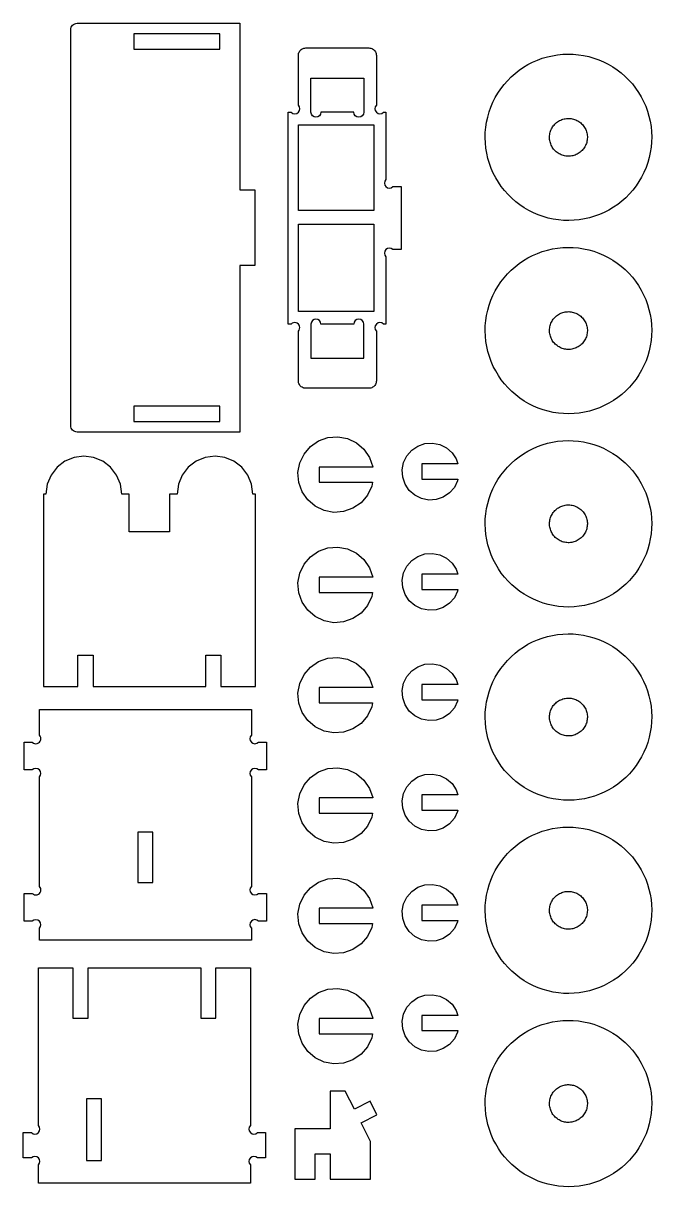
# Model space of a CAD drawing. Extents: x 6 to 996, y 5 to 380.
# Drawn here: x 597.9 to 797.2, y 11.1 to 380.3 of the extents above; entities that cross this region are included whole.
import ezdxf

# ---------------------------------------------------------------- set-up
doc = ezdxf.new("R2010")
doc.units = 0
doc.header["$MEASUREMENT"] = 0
doc.layers.add('EXT', color=1, linetype='CONTINUOUS')
doc.layers.add('INT', color=150, linetype='CONTINUOUS')

msp = doc.modelspace()

# ---------------------------------------------------------------- linework, layer by layer
at = {"layer": 'EXT'}
for points in [[(613, 252.57), (613, 378.27, -0.414214), (615, 380.27), (666.6, 380.27), (666.6, 327.42), (671.4, 327.42), (671.4, 303.42), (666.6, 303.42), (666.6, 250.57), (615, 250.57, -0.414214)], [(685.65, 265.38), (685.48, 265.64), (685.34, 265.92), (685.24, 266.22), (685.18, 266.53), (685.16, 266.84), (685.16, 282.6, 1), (682.91, 284.84), (681.96, 284.84), (681.96, 352.04), (682.91, 352.04, 1), (685.16, 354.29), (685.16, 370.04), (685.18, 370.36), (685.24, 370.66), (685.34, 370.96), (685.48, 371.24), (685.65, 371.5), (685.86, 371.74), (686.1, 371.95), (686.36, 372.12), (686.64, 372.26), (686.94, 372.36), (687.25, 372.42), (687.56, 372.44), (707.49, 372.44), (707.81, 372.42), (708.11, 372.36), (708.41, 372.26), (708.69, 372.12), (708.95, 371.95), (709.19, 371.74), (709.4, 371.5), (709.57, 371.24), (709.71, 370.96), (709.81, 370.66), (709.87, 370.36), (709.89, 370.04), (709.89, 354.29, 1), (712.14, 352.04), (712.89, 352.04), (712.89, 330.67, 1), (715.13, 328.43), (717.73, 328.43), (717.73, 308.45), (715.13, 308.45, 1), (712.89, 306.21), (712.89, 284.84), (712.14, 284.84, 1), (709.89, 282.6), (709.89, 266.84), (709.87, 266.53), (709.81, 266.22), (709.71, 265.92), (709.57, 265.64), (709.4, 265.38), (709.19, 265.14), (708.95, 264.94), (708.69, 264.76), (708.41, 264.62), (708.11, 264.52), (707.81, 264.46), (707.49, 264.44), (687.56, 264.44), (687.25, 264.46), (686.94, 264.52), (686.64, 264.62), (686.36, 264.76), (686.1, 264.94), (685.86, 265.14)], [(603.05, 89.37), (603.05, 93.13, 1), (600.81, 95.38), (598.25, 95.38), (598.25, 104.15), (600.81, 104.15, 1), (603.05, 106.4), (603.05, 141.13, 1), (600.81, 143.38), (598.25, 143.38), (598.25, 152.15), (600.81, 152.15, 1), (603.05, 154.4), (603.05, 162.58), (670.25, 162.58), (670.25, 154.4, 1), (672.5, 152.15), (675.05, 152.15), (675.05, 143.38), (672.5, 143.38, 1), (670.25, 141.13), (670.25, 106.4, 1), (672.5, 104.15), (675.05, 104.15), (675.05, 95.38), (672.5, 95.38, 1), (670.25, 93.13), (670.25, 89.37)], [(602.74, 12.27), (602.74, 18.02, 1), (600.5, 20.27), (597.94, 20.27), (597.94, 28.27), (600.5, 28.27, 1), (602.74, 30.51), (602.74, 80.58), (613.69, 80.58), (613.69, 64.57), (618.49, 64.57), (618.49, 80.58), (654.2, 80.58), (654.2, 64.57), (659, 64.57), (659, 80.58), (669.94, 80.58), (669.94, 30.51, 1), (672.19, 28.27), (674.74, 28.27), (674.74, 20.27), (672.19, 20.27, 1), (669.94, 18.02), (669.94, 12.27)]]:
    msp.add_lwpolyline(points, format="xyb", close=True, dxfattribs=at)
for points in [[(751.64, 325.92), (750.54, 327.16), (749.51, 328.46), (748.57, 329.83), (747.72, 331.25), (746.96, 332.73), (746.3, 334.24), (745.73, 335.8), (745.26, 337.39), (744.89, 339.01), (744.62, 340.65), (744.45, 342.3), (744.39, 343.95), (744.44, 345.61), (744.58, 347.26), (744.84, 348.9), (745.19, 350.52), (745.64, 352.12), (746.2, 353.68), (746.85, 355.21), (747.59, 356.69), (748.43, 358.12), (749.36, 359.5), (750.37, 360.81), (751.46, 362.06), (752.62, 363.24), (753.86, 364.34), (755.17, 365.37), (756.54, 366.3), (757.96, 367.16), (759.43, 367.92), (760.95, 368.58), (762.51, 369.15), (764.1, 369.62), (765.72, 369.99), (767.35, 370.26), (769, 370.42), (770.66, 370.49), (772.32, 370.44), (773.97, 370.29), (775.61, 370.04), (777.23, 369.69), (778.82, 369.23), (780.39, 368.68), (781.91, 368.03), (783.4, 367.28), (784.83, 366.45), (786.2, 365.52), (787.52, 364.51), (788.77, 363.42), (789.95, 362.25), (791.05, 361.02), (792.07, 359.71), (793.01, 358.34), (793.86, 356.92), (794.62, 355.45), (795.29, 353.93), (795.86, 352.37), (796.33, 350.78), (796.7, 349.16), (796.97, 347.53), (797.13, 345.87), (797.19, 344.22), (797.15, 342.56), (797, 340.91), (796.75, 339.27), (796.4, 337.65), (795.94, 336.05), (795.39, 334.49), (794.74, 332.96), (793.99, 331.48), (793.15, 330.05), (792.23, 328.68), (791.22, 327.36), (790.13, 326.11), (788.96, 324.93), (787.72, 323.83), (786.42, 322.81), (785.05, 321.87), (783.63, 321.01), (782.15, 320.25), (780.63, 319.59), (779.08, 319.02), (777.49, 318.55), (775.87, 318.18), (774.23, 317.91), (772.58, 317.75), (770.92, 317.69), (769.27, 317.73), (767.62, 317.88), (765.98, 318.13), (764.36, 318.48), (762.76, 318.94), (761.2, 319.49), (759.67, 320.14), (758.19, 320.89), (756.76, 321.72), (755.38, 322.65), (754.07, 323.66), (752.82, 324.75)], [(751.64, 264.6), (750.54, 265.84), (749.51, 267.15), (748.57, 268.51), (747.72, 269.94), (746.96, 271.41), (746.3, 272.93), (745.73, 274.49), (745.26, 276.08), (744.89, 277.69), (744.62, 279.33), (744.45, 280.98), (744.39, 282.64), (744.44, 284.3), (744.58, 285.95), (744.84, 287.59), (745.19, 289.21), (745.64, 290.8), (746.2, 292.36), (746.85, 293.89), (747.59, 295.37), (748.43, 296.8), (749.36, 298.18), (750.37, 299.5), (751.46, 300.74), (752.62, 301.92), (753.86, 303.03), (755.17, 304.05), (756.54, 304.99), (757.96, 305.84), (759.43, 306.6), (760.95, 307.27), (762.51, 307.84), (764.1, 308.31), (765.72, 308.68), (767.35, 308.94), (769, 309.11), (770.66, 309.17), (772.32, 309.13), (773.97, 308.98), (775.61, 308.73), (777.23, 308.37), (778.82, 307.92), (780.39, 307.36), (781.91, 306.71), (783.4, 305.97), (784.83, 305.13), (786.2, 304.2), (787.52, 303.19), (788.77, 302.1), (789.95, 300.94), (791.05, 299.7), (792.07, 298.39), (793.01, 297.03), (793.86, 295.6), (794.62, 294.13), (795.29, 292.61), (795.86, 291.05), (796.33, 289.46), (796.7, 287.85), (796.97, 286.21), (797.13, 284.56), (797.19, 282.9), (797.15, 281.24), (797, 279.59), (796.75, 277.95), (796.4, 276.33), (795.94, 274.74), (795.39, 273.17), (794.74, 271.65), (793.99, 270.17), (793.15, 268.74), (792.23, 267.36), (791.22, 266.04), (790.13, 264.79), (788.96, 263.62), (787.72, 262.51), (786.42, 261.49), (785.05, 260.55), (783.63, 259.7), (782.15, 258.94), (780.63, 258.27), (779.08, 257.7), (777.49, 257.23), (775.87, 256.86), (774.23, 256.59), (772.58, 256.43), (770.92, 256.37), (769.27, 256.41), (767.62, 256.56), (765.98, 256.81), (764.36, 257.17), (762.76, 257.62), (761.2, 258.17), (759.67, 258.83), (758.19, 259.57), (756.76, 260.41), (755.38, 261.33), (754.07, 262.34), (752.82, 263.43)], [(688.11, 229.03), (686.33, 231.62), (685.29, 234.57), (685.04, 237.69), (685.61, 240.77), (686.96, 243.6), (689, 245.98), (691.58, 247.76), (694.53, 248.8), (697.65, 249.05), (700.73, 248.47), (703.56, 247.13), (705.94, 245.09), (707.72, 242.51), (708.76, 239.56), (708.76, 239.47), (691.72, 239.47), (691.72, 234.67), (708.68, 234.67), (708.44, 233.35), (707.09, 230.53), (705.05, 228.14), (702.47, 226.37), (699.52, 225.32), (696.39, 225.08), (693.31, 225.65), (690.49, 227)], [(751.64, 203.29), (750.54, 204.52), (749.51, 205.83), (748.57, 207.2), (747.72, 208.62), (746.96, 210.09), (746.3, 211.61), (745.73, 213.17), (745.26, 214.76), (744.89, 216.38), (744.62, 218.01), (744.45, 219.66), (744.39, 221.32), (744.44, 222.98), (744.58, 224.63), (744.84, 226.27), (745.19, 227.89), (745.64, 229.49), (746.2, 231.05), (746.85, 232.57), (747.59, 234.06), (748.43, 235.49), (749.36, 236.86), (750.37, 238.18), (751.46, 239.43), (752.62, 240.61), (753.86, 241.71), (755.17, 242.73), (756.54, 243.67), (757.96, 244.52), (759.43, 245.28), (760.95, 245.95), (762.51, 246.52), (764.1, 246.99), (765.72, 247.36), (767.35, 247.63), (769, 247.79), (770.66, 247.85), (772.32, 247.81), (773.97, 247.66), (775.61, 247.41), (777.23, 247.06), (778.82, 246.6), (780.39, 246.05), (781.91, 245.4), (783.4, 244.65), (784.83, 243.81), (786.2, 242.89), (787.52, 241.88), (788.77, 240.79), (789.95, 239.62), (791.05, 238.38), (792.07, 237.08), (793.01, 235.71), (793.86, 234.29), (794.62, 232.81), (795.29, 231.29), (795.86, 229.74), (796.33, 228.15), (796.7, 226.53), (796.97, 224.89), (797.13, 223.24), (797.19, 221.59), (797.15, 219.93), (797, 218.28), (796.75, 216.64), (796.4, 215.02), (795.94, 213.42), (795.39, 211.86), (794.74, 210.33), (793.99, 208.85), (793.15, 207.42), (792.23, 206.04), (791.22, 204.73), (790.13, 203.48), (788.96, 202.3), (787.72, 201.2), (786.42, 200.17), (785.05, 199.23), (783.63, 198.38), (782.15, 197.62), (780.63, 196.96), (779.08, 196.39), (777.49, 195.92), (775.87, 195.55), (774.23, 195.28), (772.58, 195.11), (770.92, 195.05), (769.27, 195.1), (767.62, 195.25), (765.98, 195.5), (764.36, 195.85), (762.76, 196.3), (761.2, 196.86), (759.67, 197.51), (758.19, 198.26), (756.76, 199.09), (755.38, 200.02), (754.07, 201.03), (752.82, 202.12)], [(720.3, 232.05), (718.99, 234.01), (718.23, 236.24), (718.07, 238.6), (718.52, 240.91), (719.56, 243.03), (721.12, 244.81), (723.08, 246.12), (725.31, 246.89), (727.67, 247.04), (729.98, 246.59), (732.1, 245.55), (733.88, 244), (735.19, 242.04), (735.74, 240.43), (724.29, 240.43), (724.29, 235.63), (735.75, 235.63), (735.66, 235.13), (734.62, 233.01), (733.06, 231.24), (731.1, 229.92), (728.87, 229.16), (726.51, 229), (724.2, 229.46), (722.08, 230.5)], [(604.34, 169.79), (615.29, 169.79), (615.29, 179.79), (620.09, 179.79), (620.09, 169.79), (655.8, 169.79), (655.8, 179.79), (660.6, 179.79), (660.6, 169.79), (671.54, 169.79), (671.54, 230.9), (670.74, 230.9), (670.34, 234), (669.14, 236.9), (667.23, 239.38), (664.74, 241.29), (661.85, 242.49), (658.74, 242.9), (655.64, 242.49), (652.74, 241.29), (650.26, 239.38), (648.35, 236.9), (647.15, 234), (646.74, 230.9), (644.34, 230.9), (644.34, 218.9), (631.54, 218.9), (631.54, 230.9), (629.14, 230.9), (628.74, 234), (627.54, 236.9), (625.63, 239.38), (623.14, 241.29), (620.25, 242.49), (617.14, 242.9), (614.04, 242.49), (611.14, 241.29), (608.66, 239.38), (606.75, 236.9), (605.55, 234), (605.14, 230.9), (604.34, 230.9)], [(688.11, 194.03), (686.33, 196.62), (685.29, 199.57), (685.04, 202.69), (685.61, 205.77), (686.96, 208.6), (689, 210.98), (691.58, 212.76), (694.53, 213.8), (697.65, 214.05), (700.73, 213.47), (703.56, 212.13), (705.94, 210.09), (707.72, 207.51), (708.76, 204.56), (708.76, 204.47), (691.72, 204.47), (691.72, 199.67), (708.68, 199.67), (708.44, 198.35), (707.09, 195.53), (705.05, 193.14), (702.47, 191.37), (699.52, 190.32), (696.39, 190.08), (693.31, 190.65), (690.49, 192)], [(720.3, 197.05), (718.99, 199.01), (718.23, 201.24), (718.07, 203.6), (718.52, 205.91), (719.56, 208.03), (721.12, 209.81), (723.08, 211.12), (725.31, 211.89), (727.67, 212.04), (729.98, 211.59), (732.1, 210.55), (733.88, 209), (735.19, 207.04), (735.74, 205.43), (724.29, 205.43), (724.29, 200.63), (735.75, 200.63), (735.66, 200.13), (734.62, 198.01), (733.06, 196.24), (731.1, 194.92), (728.87, 194.16), (726.51, 194), (724.2, 194.46), (722.08, 195.5)], [(752.82, 140.8), (751.64, 141.97), (750.54, 143.21), (749.51, 144.51), (748.57, 145.88), (747.72, 147.3), (746.96, 148.78), (746.3, 150.3), (745.73, 151.85), (745.26, 153.44), (744.89, 155.06), (744.62, 156.7), (744.45, 158.35), (744.39, 160), (744.44, 161.66), (744.58, 163.31), (744.84, 164.95), (745.19, 166.57), (745.64, 168.17), (746.2, 169.73), (746.85, 171.26), (747.59, 172.74), (748.43, 174.17), (749.36, 175.55), (750.37, 176.86), (751.46, 178.11), (752.62, 179.29), (753.86, 180.39), (755.17, 181.42), (756.54, 182.36), (757.96, 183.21), (759.43, 183.97), (760.95, 184.63), (762.51, 185.2), (764.1, 185.67), (765.72, 186.04), (767.35, 186.31), (769, 186.48), (770.66, 186.54), (772.32, 186.49), (773.97, 186.35), (775.61, 186.09), (777.23, 185.74), (778.82, 185.29), (780.39, 184.73), (781.91, 184.08), (783.4, 183.33), (784.83, 182.5), (786.2, 181.57), (787.52, 180.56), (788.77, 179.47), (789.95, 178.31), (791.05, 177.07), (792.07, 175.76), (793.01, 174.39), (793.86, 172.97), (794.62, 171.5), (795.29, 169.98), (795.86, 168.42), (796.33, 166.83), (796.7, 165.21), (796.97, 163.58), (797.13, 161.93), (797.19, 160.27), (797.15, 158.61), (797, 156.96), (796.75, 155.32), (796.4, 153.7), (795.94, 152.1), (795.39, 150.54), (794.74, 149.02), (793.99, 147.53), (793.15, 146.1), (792.23, 144.73), (791.22, 143.41), (790.13, 142.16), (788.96, 140.98), (787.72, 139.88), (786.42, 138.86), (785.05, 137.92), (783.63, 137.07), (782.15, 136.31), (780.63, 135.64), (779.08, 135.07), (777.49, 134.6), (775.87, 134.23), (774.23, 133.96), (772.58, 133.8), (770.92, 133.74), (769.27, 133.78), (767.62, 133.93), (765.98, 134.18), (764.36, 134.53), (762.76, 134.99), (761.2, 135.54), (759.67, 136.19), (758.19, 136.94), (756.76, 137.78), (755.38, 138.7), (754.07, 139.71)], [(688.11, 159.03), (686.33, 161.62), (685.29, 164.57), (685.04, 167.69), (685.61, 170.77), (686.96, 173.6), (689, 175.98), (691.58, 177.76), (694.53, 178.8), (697.65, 179.05), (700.73, 178.47), (703.56, 177.13), (705.94, 175.09), (707.72, 172.51), (708.76, 169.56), (708.76, 169.47), (691.72, 169.47), (691.72, 164.67), (708.68, 164.67), (708.44, 163.35), (707.09, 160.53), (705.05, 158.14), (702.47, 156.37), (699.52, 155.32), (696.39, 155.08), (693.31, 155.65), (690.49, 157)], [(720.3, 162.05), (718.99, 164.01), (718.23, 166.24), (718.07, 168.6), (718.52, 170.91), (719.56, 173.03), (721.12, 174.81), (723.08, 176.12), (725.31, 176.89), (727.67, 177.04), (729.98, 176.59), (732.1, 175.55), (733.88, 174), (735.19, 172.04), (735.74, 170.43), (724.29, 170.43), (724.29, 165.63), (735.75, 165.63), (735.66, 165.13), (734.62, 163.01), (733.06, 161.24), (731.1, 159.92), (728.87, 159.16), (726.51, 159), (724.2, 159.46), (722.08, 160.5)], [(688.11, 124.03), (686.33, 126.62), (685.29, 129.57), (685.04, 132.69), (685.61, 135.77), (686.96, 138.6), (689, 140.98), (691.58, 142.76), (694.53, 143.8), (697.65, 144.05), (700.73, 143.47), (703.56, 142.13), (705.94, 140.09), (707.72, 137.51), (708.76, 134.56), (708.76, 134.47), (691.72, 134.47), (691.72, 129.67), (708.68, 129.67), (708.44, 128.35), (707.09, 125.53), (705.05, 123.14), (702.47, 121.37), (699.52, 120.32), (696.39, 120.08), (693.31, 120.65), (690.49, 122)], [(720.3, 127.05), (718.99, 129.01), (718.23, 131.24), (718.07, 133.6), (718.52, 135.91), (719.56, 138.03), (721.12, 139.81), (723.08, 141.12), (725.31, 141.89), (727.67, 142.04), (729.98, 141.59), (732.1, 140.55), (733.88, 139), (735.19, 137.04), (735.74, 135.43), (724.29, 135.43), (724.29, 130.63), (735.75, 130.63), (735.66, 130.13), (734.62, 128.01), (733.06, 126.24), (731.1, 124.92), (728.87, 124.16), (726.51, 124), (724.2, 124.46), (722.08, 125.5)], [(752.82, 79.49), (751.64, 80.65), (750.54, 81.89), (749.51, 83.2), (748.57, 84.56), (747.72, 85.99), (746.96, 87.46), (746.3, 88.98), (745.73, 90.54), (745.26, 92.13), (744.89, 93.74), (744.62, 95.38), (744.45, 97.03), (744.39, 98.69), (744.44, 100.35), (744.58, 102), (744.84, 103.64), (745.19, 105.26), (745.64, 106.85), (746.2, 108.42), (746.85, 109.94), (747.59, 111.42), (748.43, 112.86), (749.36, 114.23), (750.37, 115.55), (751.46, 116.8), (752.62, 117.98), (753.86, 119.08), (755.17, 120.1), (756.54, 121.04), (757.96, 121.89), (759.43, 122.65), (760.95, 123.32), (762.51, 123.89), (764.1, 124.36), (765.72, 124.73), (767.35, 125), (769, 125.16), (770.66, 125.22), (772.32, 125.18), (773.97, 125.03), (775.61, 124.78), (777.23, 124.42), (778.82, 123.97), (780.39, 123.42), (781.91, 122.76), (783.4, 122.02), (784.83, 121.18), (786.2, 120.26), (787.52, 119.25), (788.77, 118.16), (789.95, 116.99), (791.05, 115.75), (792.07, 114.45), (793.01, 113.08), (793.86, 111.65), (794.62, 110.18), (795.29, 108.66), (795.86, 107.1), (796.33, 105.51), (796.7, 103.9), (796.97, 102.26), (797.13, 100.61), (797.19, 98.95), (797.15, 97.3), (797, 95.64), (796.75, 94), (796.4, 92.38), (795.94, 90.79), (795.39, 89.23), (794.74, 87.7), (793.99, 86.22), (793.15, 84.79), (792.23, 83.41), (791.22, 82.09), (790.13, 80.85), (788.96, 79.67), (787.72, 78.56), (786.42, 77.54), (785.05, 76.6), (783.63, 75.75), (782.15, 74.99), (780.63, 74.32), (779.08, 73.75), (777.49, 73.28), (775.87, 72.91), (774.23, 72.65), (772.58, 72.48), (770.92, 72.42), (769.27, 72.47), (767.62, 72.61), (765.98, 72.86), (764.36, 73.22), (762.76, 73.67), (761.2, 74.23), (759.67, 74.88), (758.19, 75.62), (756.76, 76.46), (755.38, 77.39), (754.07, 78.4)], [(688.11, 89.03), (686.33, 91.62), (685.29, 94.57), (685.04, 97.69), (685.61, 100.77), (686.96, 103.6), (689, 105.98), (691.58, 107.76), (694.53, 108.8), (697.65, 109.05), (700.73, 108.47), (703.56, 107.13), (705.94, 105.09), (707.72, 102.51), (708.76, 99.56), (708.76, 99.47), (691.72, 99.47), (691.72, 94.67), (708.68, 94.67), (708.44, 93.35), (707.09, 90.53), (705.05, 88.14), (702.47, 86.37), (699.52, 85.32), (696.39, 85.08), (693.31, 85.65), (690.49, 87)], [(720.3, 92.05), (718.99, 94.01), (718.23, 96.24), (718.07, 98.6), (718.52, 100.91), (719.56, 103.03), (721.12, 104.81), (723.08, 106.12), (725.31, 106.89), (727.67, 107.04), (729.98, 106.59), (732.1, 105.55), (733.88, 104), (735.19, 102.04), (735.74, 100.43), (724.29, 100.43), (724.29, 95.63), (735.75, 95.63), (735.66, 95.13), (734.62, 93.01), (733.06, 91.24), (731.1, 89.92), (728.87, 89.16), (726.51, 89), (724.2, 89.46), (722.08, 90.5)], [(688.11, 54.03), (686.33, 56.62), (685.29, 59.57), (685.04, 62.69), (685.61, 65.77), (686.96, 68.6), (689, 70.98), (691.58, 72.76), (694.53, 73.8), (697.65, 74.05), (700.73, 73.47), (703.56, 72.13), (705.94, 70.09), (707.72, 67.51), (708.76, 64.56), (708.76, 64.47), (691.72, 64.47), (691.72, 59.67), (708.68, 59.67), (708.44, 58.35), (707.09, 55.53), (705.05, 53.14), (702.47, 51.37), (699.52, 50.32), (696.39, 50.08), (693.31, 50.65), (690.49, 52)], [(720.3, 57.05), (718.99, 59.01), (718.23, 61.24), (718.07, 63.6), (718.52, 65.91), (719.56, 68.03), (721.12, 69.81), (723.08, 71.12), (725.31, 71.89), (727.67, 72.04), (729.98, 71.59), (732.1, 70.55), (733.88, 69), (735.19, 67.04), (735.74, 65.43), (724.29, 65.43), (724.29, 60.63), (735.75, 60.63), (735.66, 60.13), (734.62, 58.01), (733.06, 56.24), (731.1, 54.92), (728.87, 54.16), (726.51, 54), (724.2, 54.46), (722.08, 55.5)], [(754.07, 17.08), (752.82, 18.17), (751.64, 19.34), (750.54, 20.58), (749.51, 21.88), (748.57, 23.25), (747.72, 24.67), (746.96, 26.14), (746.3, 27.66), (745.73, 29.22), (745.26, 30.81), (744.89, 32.43), (744.62, 34.06), (744.45, 35.72), (744.39, 37.37), (744.44, 39.03), (744.58, 40.68), (744.84, 42.32), (745.19, 43.94), (745.64, 45.54), (746.2, 47.1), (746.85, 48.63), (747.59, 50.11), (748.43, 51.54), (749.36, 52.92), (750.37, 54.23), (751.46, 55.48), (752.62, 56.66), (753.86, 57.76), (755.17, 58.78), (756.54, 59.72), (757.96, 60.58), (759.43, 61.34), (760.95, 62), (762.51, 62.57), (764.1, 63.04), (765.72, 63.41), (767.35, 63.68), (769, 63.84), (770.66, 63.9), (772.32, 63.86), (773.97, 63.71), (775.61, 63.46), (777.23, 63.11), (778.82, 62.65), (780.39, 62.1), (781.91, 61.45), (783.4, 60.7), (784.83, 59.87), (786.2, 58.94), (787.52, 57.93), (788.77, 56.84), (789.95, 55.67), (791.05, 54.43), (792.07, 53.13), (793.01, 51.76), (793.86, 50.34), (794.62, 48.86), (795.29, 47.35), (795.86, 45.79), (796.33, 44.2), (796.7, 42.58), (796.97, 40.94), (797.13, 39.29), (797.19, 37.64), (797.15, 35.98), (797, 34.33), (796.75, 32.69), (796.4, 31.07), (795.94, 29.47), (795.39, 27.91), (794.74, 26.38), (793.99, 24.9), (793.15, 23.47), (792.23, 22.09), (791.22, 20.78), (790.13, 19.53), (788.96, 18.35), (787.72, 17.25), (786.42, 16.22), (785.05, 15.29), (783.63, 14.43), (782.15, 13.67), (780.63, 13.01), (779.08, 12.44), (777.49, 11.97), (775.87, 11.6), (774.23, 11.33), (772.58, 11.17), (770.92, 11.11), (769.27, 11.15), (767.62, 11.3), (765.98, 11.55), (764.36, 11.9), (762.76, 12.36), (761.2, 12.91), (759.67, 13.56), (758.19, 14.31), (756.76, 15.14), (755.38, 16.07)], [(684.05, 13.51), (690.45, 13.51), (690.45, 21.51), (695.25, 21.51), (695.25, 13.51), (708.05, 13.51), (708.05, 25.43), (705.06, 31.41), (710.07, 33.91), (707.92, 38.21), (702.91, 35.7), (700.05, 41.43), (695.25, 41.43), (695.25, 29.51), (684.05, 29.51)]]:
    msp.add_lwpolyline(points, close=True, dxfattribs=at)
at = {"layer": 'INT'}
for points in [[(660.23, 372.09), (660.23, 376.89), (632.98, 376.89), (632.98, 372.09)], [(685.16, 320.84), (685.16, 348.04), (709.09, 348.04), (709.09, 320.84)], [(766.1, 340.34), (765.88, 340.64), (765.67, 340.96), (765.49, 341.29), (765.32, 341.62), (765.18, 341.97), (765.06, 342.33), (764.96, 342.69), (764.88, 343.06), (764.83, 343.44), (764.8, 343.81), (764.79, 344.19), (764.81, 344.56), (764.85, 344.94), (764.92, 345.31), (765.01, 345.68), (765.12, 346.04), (765.25, 346.39), (765.41, 346.73), (765.59, 347.07), (765.78, 347.39), (766, 347.69), (766.24, 347.99), (766.49, 348.27), (766.76, 348.53), (767.05, 348.77), (767.35, 349), (767.67, 349.21), (767.99, 349.39), (768.33, 349.56), (768.68, 349.7), (769.04, 349.82), (769.4, 349.92), (769.77, 350), (770.14, 350.05), (770.52, 350.08), (770.9, 350.08), (771.27, 350.07), (771.65, 350.02), (772.02, 349.96), (772.38, 349.87), (772.74, 349.76), (773.1, 349.63), (773.44, 349.47), (773.77, 349.29), (774.09, 349.1), (774.4, 348.88), (774.7, 348.64), (774.97, 348.39), (775.24, 348.12), (775.48, 347.83), (775.71, 347.53), (775.91, 347.21), (776.1, 346.89), (776.26, 346.55), (776.41, 346.2), (776.53, 345.84), (776.63, 345.48), (776.7, 345.11), (776.76, 344.74), (776.79, 344.36), (776.79, 343.98), (776.77, 343.61), (776.73, 343.23), (776.67, 342.86), (776.58, 342.49), (776.47, 342.13), (776.33, 341.78), (776.18, 341.44), (776, 341.11), (775.8, 340.78), (775.59, 340.48), (775.35, 340.18), (775.1, 339.9), (774.82, 339.64), (774.54, 339.4), (774.24, 339.17), (773.92, 338.97), (773.59, 338.78), (773.25, 338.61), (772.91, 338.47), (772.55, 338.35), (772.18, 338.25), (771.82, 338.17), (771.44, 338.12), (771.07, 338.09), (770.69, 338.09), (770.31, 338.1), (769.94, 338.15), (769.57, 338.21), (769.2, 338.3), (768.84, 338.41), (768.49, 338.55), (768.15, 338.7), (767.81, 338.88), (767.49, 339.08), (767.18, 339.29), (766.89, 339.53), (766.61, 339.78), (766.35, 340.05)], [(709.09, 316.52), (709.09, 288.84), (685.16, 288.84), (685.16, 316.52)], [(766.1, 279.02), (765.88, 279.33), (765.67, 279.64), (765.49, 279.97), (765.32, 280.31), (765.18, 280.66), (765.06, 281.01), (764.96, 281.38), (764.88, 281.75), (764.83, 282.12), (764.8, 282.5), (764.79, 282.87), (764.81, 283.25), (764.85, 283.62), (764.92, 283.99), (765.01, 284.36), (765.12, 284.72), (765.25, 285.07), (765.41, 285.42), (765.59, 285.75), (765.78, 286.07), (766, 286.38), (766.24, 286.67), (766.49, 286.95), (766.76, 287.21), (767.05, 287.46), (767.35, 287.68), (767.67, 287.89), (767.99, 288.08), (768.33, 288.24), (768.68, 288.39), (769.04, 288.51), (769.4, 288.61), (769.77, 288.68), (770.14, 288.73), (770.52, 288.76), (770.9, 288.77), (771.27, 288.75), (771.65, 288.71), (772.02, 288.64), (772.38, 288.55), (772.74, 288.44), (773.1, 288.31), (773.44, 288.15), (773.77, 287.98), (774.09, 287.78), (774.4, 287.56), (774.7, 287.33), (774.97, 287.07), (775.24, 286.8), (775.48, 286.51), (775.71, 286.21), (775.91, 285.9), (776.1, 285.57), (776.26, 285.23), (776.41, 284.88), (776.53, 284.53), (776.63, 284.16), (776.7, 283.79), (776.76, 283.42), (776.79, 283.04), (776.79, 282.67), (776.77, 282.29), (776.73, 281.92), (776.67, 281.54), (776.58, 281.18), (776.47, 280.82), (776.33, 280.47), (776.18, 280.12), (776, 279.79), (775.8, 279.47), (775.59, 279.16), (775.35, 278.87), (775.1, 278.59), (774.82, 278.33), (774.54, 278.08), (774.24, 277.86), (773.92, 277.65), (773.59, 277.46), (773.25, 277.3), (772.91, 277.15), (772.55, 277.03), (772.18, 276.93), (771.82, 276.86), (771.44, 276.8), (771.07, 276.78), (770.69, 276.77), (770.31, 276.79), (769.94, 276.83), (769.57, 276.9), (769.2, 276.98), (768.84, 277.1), (768.49, 277.23), (768.15, 277.38), (767.81, 277.56), (767.49, 277.76), (767.18, 277.98), (766.89, 278.21), (766.61, 278.47), (766.35, 278.74)], [(632.98, 258.76), (632.98, 253.96), (660.23, 253.96), (660.23, 258.76)], [(766.1, 217.71), (765.88, 218.01), (765.67, 218.33), (765.49, 218.65), (765.32, 218.99), (765.18, 219.34), (765.06, 219.7), (764.96, 220.06), (764.88, 220.43), (764.83, 220.8), (764.8, 221.18), (764.79, 221.56), (764.81, 221.93), (764.85, 222.31), (764.92, 222.68), (765.01, 223.04), (765.12, 223.4), (765.25, 223.76), (765.41, 224.1), (765.59, 224.43), (765.78, 224.75), (766, 225.06), (766.24, 225.36), (766.49, 225.63), (766.76, 225.9), (767.05, 226.14), (767.35, 226.37), (767.67, 226.57), (767.99, 226.76), (768.33, 226.93), (768.68, 227.07), (769.04, 227.19), (769.4, 227.29), (769.77, 227.37), (770.14, 227.42), (770.52, 227.45), (770.9, 227.45), (771.27, 227.43), (771.65, 227.39), (772.02, 227.33), (772.38, 227.24), (772.74, 227.13), (773.1, 226.99), (773.44, 226.84), (773.77, 226.66), (774.09, 226.46), (774.4, 226.25), (774.7, 226.01), (774.97, 225.76), (775.24, 225.48), (775.48, 225.2), (775.71, 224.9), (775.91, 224.58), (776.1, 224.25), (776.26, 223.91), (776.41, 223.57), (776.53, 223.21), (776.63, 222.85), (776.7, 222.48), (776.76, 222.1), (776.79, 221.73), (776.79, 221.35), (776.77, 220.97), (776.73, 220.6), (776.67, 220.23), (776.58, 219.86), (776.47, 219.5), (776.33, 219.15), (776.18, 218.81), (776, 218.47), (775.8, 218.15), (775.59, 217.84), (775.35, 217.55), (775.1, 217.27), (774.82, 217.01), (774.54, 216.77), (774.24, 216.54), (773.92, 216.33), (773.59, 216.15), (773.25, 215.98), (772.91, 215.84), (772.55, 215.72), (772.18, 215.62), (771.82, 215.54), (771.44, 215.49), (771.07, 215.46), (770.69, 215.45), (770.31, 215.47), (769.94, 215.51), (769.57, 215.58), (769.2, 215.67), (768.84, 215.78), (768.49, 215.91), (768.15, 216.07), (767.81, 216.25), (767.49, 216.44), (767.18, 216.66), (766.89, 216.9), (766.61, 217.15), (766.35, 217.42)], [(766.1, 156.39), (765.88, 156.69), (765.67, 157.01), (765.49, 157.34), (765.32, 157.68), (765.18, 158.02), (765.06, 158.38), (764.96, 158.74), (764.88, 159.11), (764.83, 159.49), (764.8, 159.86), (764.79, 160.24), (764.81, 160.62), (764.85, 160.99), (764.92, 161.36), (765.01, 161.73), (765.12, 162.09), (765.25, 162.44), (765.41, 162.78), (765.59, 163.12), (765.78, 163.44), (766, 163.75), (766.24, 164.04), (766.49, 164.32), (766.76, 164.58), (767.05, 164.83), (767.35, 165.05), (767.67, 165.26), (767.99, 165.44), (768.33, 165.61), (768.68, 165.75), (769.04, 165.87), (769.4, 165.97), (769.77, 166.05), (770.14, 166.1), (770.52, 166.13), (770.9, 166.14), (771.27, 166.12), (771.65, 166.08), (772.02, 166.01), (772.38, 165.92), (772.74, 165.81), (773.1, 165.68), (773.44, 165.52), (773.77, 165.34), (774.09, 165.15), (774.4, 164.93), (774.7, 164.69), (774.97, 164.44), (775.24, 164.17), (775.48, 163.88), (775.71, 163.58), (775.91, 163.26), (776.1, 162.94), (776.26, 162.6), (776.41, 162.25), (776.53, 161.89), (776.63, 161.53), (776.7, 161.16), (776.76, 160.79), (776.79, 160.41), (776.79, 160.03), (776.77, 159.66), (776.73, 159.28), (776.67, 158.91), (776.58, 158.55), (776.47, 158.19), (776.33, 157.83), (776.18, 157.49), (776, 157.16), (775.8, 156.84), (775.59, 156.53), (775.35, 156.23), (775.1, 155.96), (774.82, 155.69), (774.54, 155.45), (774.24, 155.22), (773.92, 155.02), (773.59, 154.83), (773.25, 154.67), (772.91, 154.52), (772.55, 154.4), (772.18, 154.3), (771.82, 154.22), (771.44, 154.17), (771.07, 154.14), (770.69, 154.14), (770.31, 154.16), (769.94, 154.2), (769.57, 154.26), (769.2, 154.35), (768.84, 154.46), (768.49, 154.6), (768.15, 154.75), (767.81, 154.93), (767.49, 155.13), (767.18, 155.34), (766.89, 155.58), (766.61, 155.83), (766.35, 156.11)], [(634.25, 107.65), (639.05, 107.65), (639.05, 123.65), (634.25, 123.65)], [(767.49, 93.81), (767.18, 94.03), (766.89, 94.26), (766.61, 94.52), (766.35, 94.79), (766.1, 95.08), (765.88, 95.38), (765.67, 95.69), (765.49, 96.02), (765.32, 96.36), (765.18, 96.71), (765.06, 97.07), (764.96, 97.43), (764.88, 97.8), (764.83, 98.17), (764.8, 98.55), (764.79, 98.92), (764.81, 99.3), (764.85, 99.67), (764.92, 100.05), (765.01, 100.41), (765.12, 100.77), (765.25, 101.13), (765.41, 101.47), (765.59, 101.8), (765.78, 102.12), (766, 102.43), (766.24, 102.72), (766.49, 103), (766.76, 103.26), (767.05, 103.51), (767.35, 103.73), (767.67, 103.94), (767.99, 104.13), (768.33, 104.29), (768.68, 104.44), (769.04, 104.56), (769.4, 104.66), (769.77, 104.73), (770.14, 104.79), (770.52, 104.81), (770.9, 104.82), (771.27, 104.8), (771.65, 104.76), (772.02, 104.69), (772.38, 104.61), (772.74, 104.49), (773.1, 104.36), (773.44, 104.21), (773.77, 104.03), (774.09, 103.83), (774.4, 103.61), (774.7, 103.38), (774.97, 103.12), (775.24, 102.85), (775.48, 102.57), (775.71, 102.26), (775.91, 101.95), (776.1, 101.62), (776.26, 101.28), (776.41, 100.93), (776.53, 100.58), (776.63, 100.21), (776.7, 99.84), (776.76, 99.47), (776.79, 99.09), (776.79, 98.72), (776.77, 98.34), (776.73, 97.97), (776.67, 97.6), (776.58, 97.23), (776.47, 96.87), (776.33, 96.52), (776.18, 96.17), (776, 95.84), (775.8, 95.52), (775.59, 95.21), (775.35, 94.92), (775.1, 94.64), (774.82, 94.38), (774.54, 94.13), (774.24, 93.91), (773.92, 93.7), (773.59, 93.51), (773.25, 93.35), (772.91, 93.21), (772.55, 93.08), (772.18, 92.98), (771.82, 92.91), (771.44, 92.86), (771.07, 92.83), (770.69, 92.82), (770.31, 92.84), (769.94, 92.88), (769.57, 92.95), (769.2, 93.04), (768.84, 93.15), (768.49, 93.28), (768.15, 93.44), (767.81, 93.61)], [(767.49, 32.49), (767.18, 32.71), (766.89, 32.95), (766.61, 33.2), (766.35, 33.47), (766.1, 33.76), (765.88, 34.06), (765.67, 34.38), (765.49, 34.7), (765.32, 35.04), (765.18, 35.39), (765.06, 35.75), (764.96, 36.11), (764.88, 36.48), (764.83, 36.86), (764.8, 37.23), (764.79, 37.61), (764.81, 37.98), (764.85, 38.36), (764.92, 38.73), (765.01, 39.1), (765.12, 39.46), (765.25, 39.81), (765.41, 40.15), (765.59, 40.49), (765.78, 40.81), (766, 41.11), (766.24, 41.41), (766.49, 41.69), (766.76, 41.95), (767.05, 42.19), (767.35, 42.42), (767.67, 42.63), (767.99, 42.81), (768.33, 42.98), (768.68, 43.12), (769.04, 43.24), (769.4, 43.34), (769.77, 43.42), (770.14, 43.47), (770.52, 43.5), (770.9, 43.5), (771.27, 43.49), (771.65, 43.44), (772.02, 43.38), (772.38, 43.29), (772.74, 43.18), (773.1, 43.04), (773.44, 42.89), (773.77, 42.71), (774.09, 42.51), (774.4, 42.3), (774.7, 42.06), (774.97, 41.81), (775.24, 41.54), (775.48, 41.25), (775.71, 40.95), (775.91, 40.63), (776.1, 40.3), (776.26, 39.97), (776.41, 39.62), (776.53, 39.26), (776.63, 38.9), (776.7, 38.53), (776.76, 38.15), (776.79, 37.78), (776.79, 37.4), (776.77, 37.03), (776.73, 36.65), (776.67, 36.28), (776.58, 35.91), (776.47, 35.55), (776.33, 35.2), (776.18, 34.86), (776, 34.52), (775.8, 34.2), (775.59, 33.9), (775.35, 33.6), (775.1, 33.32), (774.82, 33.06), (774.54, 32.82), (774.24, 32.59), (773.92, 32.38), (773.59, 32.2), (773.25, 32.03), (772.91, 31.89), (772.55, 31.77), (772.18, 31.67), (771.82, 31.59), (771.44, 31.54), (771.07, 31.51), (770.69, 31.51), (770.31, 31.52), (769.94, 31.57), (769.57, 31.63), (769.2, 31.72), (768.84, 31.83), (768.49, 31.96), (768.15, 32.12), (767.81, 32.3)], [(617.94, 19.44), (622.74, 19.44), (622.74, 39.04), (617.94, 39.04)]]:
    msp.add_lwpolyline(points, close=True, dxfattribs=at)
for points in [[(705.89, 362.84), (705.89, 352.04, -1), (702.72, 352.04), (692.33, 352.04, -1), (689.16, 352.04), (689.16, 362.84)], [(705.89, 274.04), (705.89, 284.84, 1), (702.72, 284.84), (692.33, 284.84, 1), (689.16, 284.84), (689.16, 274.04)]]:
    msp.add_lwpolyline(points, format="xyb", close=True, dxfattribs=at)

doc.saveas('drawing.dxf')
